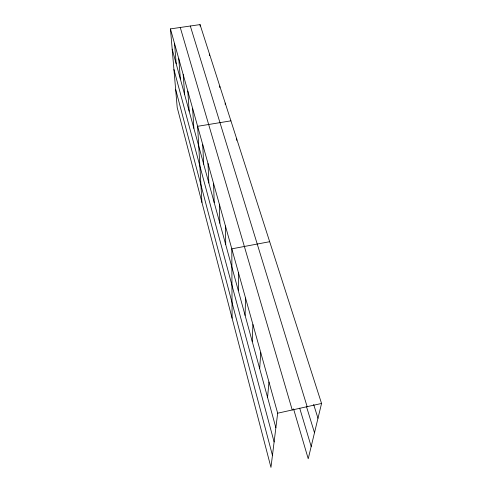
<?xml version="1.0" encoding="UTF-8"?>
<svg xmlns="http://www.w3.org/2000/svg" width="492" height="492" viewBox="0 0 492 492"><rect width="100%" height="100%" fill="white"/><g stroke="black" fill="none" stroke-linecap="round" stroke-linejoin="round"><path stroke-width="0.74" d="M236.677 140.331L236.683 138.812M238.337 290.68L238.503 272.826M245.102 315.397L245.533 298.029M252.212 341.356L252.937 324.56M259.69 368.662L260.735 352.518M267.562 397.413L268.964 382.02M170.447 28.899L277.666 413.2L270.963 467.4L177.2 107.49L170.447 28.899L200.053 24.6L321.553 403.465L308.226 458.753L293.539 408.84M277.666 413.2L321.553 403.465M269.678 241.701L231.812 248.841L232.089 318.176M230.914 120.841L197.624 126.309L201.929 202.415M313.65 404.449L317.98 418.274M190.318 26.014L307.149 406.663M306.498 406.663L314.493 432.757M299.696 408.157L311.184 446.478M180.257 27.472L292.23 409.971M172.188 49.151L275.871 427.733M173.934 69.513L274.112 441.933M175.638 89.316L272.451 455.377M174.531 43.536L176.191 63.769M178.78 58.757L180.349 78.954M183.202 74.606L184.672 94.747M187.809 91.118L189.174 111.174M192.612 108.338L193.86 128.289M202.704 144.519L203.688 164.18M200.053 24.6L200.121 26.101M208.011 163.535L208.842 183.006M209.518 54.114L209.567 55.614M213.559 183.411L214.223 202.655M219.358 204.211L219.85 223.183M219.77 86.088L219.801 87.576M225.441 226L225.73 244.653M225.225 103.092L225.244 104.575"/></g></svg>
